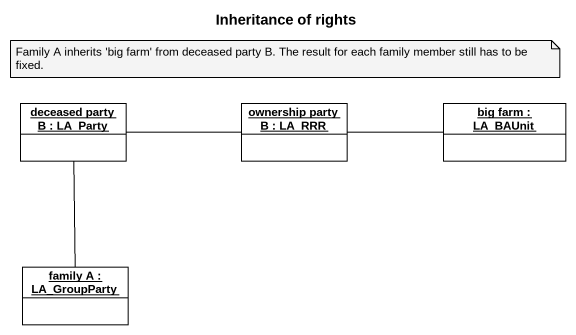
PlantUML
@startuml
title Inheritance of rights
hide circle
hide empty members
object "deceased party B : LA_Party" as deceased_party_B #FFFFFF
object "ownership party B : LA_RRR" as ownership_party_B #FFFFFF
object "big farm : LA_BAUnit" as big_farm #FFFFFF
object "family A : LA_GroupParty" as family_A #FFFFFF
deceased_party_B -right- ownership_party_B
ownership_party_B -right- big_farm
family_A -up- deceased_party_B
note as N1
  Family A inherits 'big farm' from deceased party B. The result for each family member still has to be fixed.
end note
@enduml
